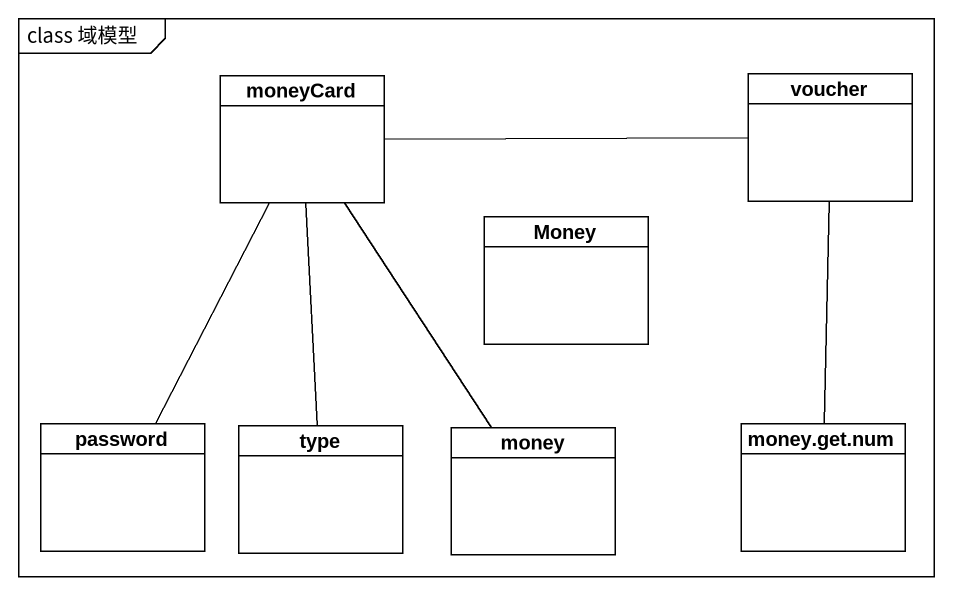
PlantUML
@startuml
mainframe class 域模型
hide circle
hide empty members
class moneyCard
class voucher
class Money
class password
class type
class money
class "money.get.num" as money_get_num
moneyCard -right- voucher
moneyCard -- password
moneyCard -- type
moneyCard -- money
voucher -- money_get_num
@enduml
